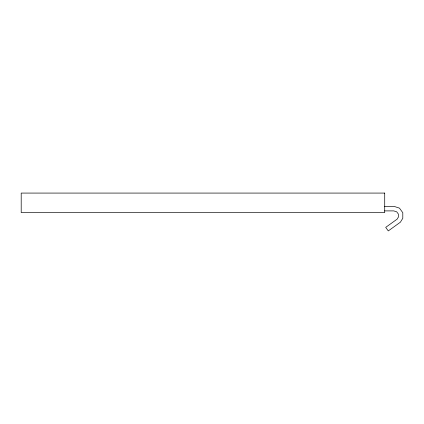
<?xml version="1.0" encoding="UTF-8"?>
<svg xmlns="http://www.w3.org/2000/svg" width="424" height="424" viewBox="0 0 424 424"><rect width="100%" height="100%" fill="white"/><g stroke="black" fill="none" stroke-linecap="round" stroke-linejoin="round"><path stroke-width="0.64" d="M384.61 206.514L394.479 206.514L399.472 208.136L402.8 212.721L402.8 218.265L400.394 222.192L388.283 230.921L385.718 227.359L397.118 219.15L398.417 217.03L398.417 214.147L396.758 211.862L393.785 210.898L384.579 210.898M384.716 193.079L21.2 193.079L21.2 212.588L384.716 212.588L384.716 193.079"/></g></svg>
